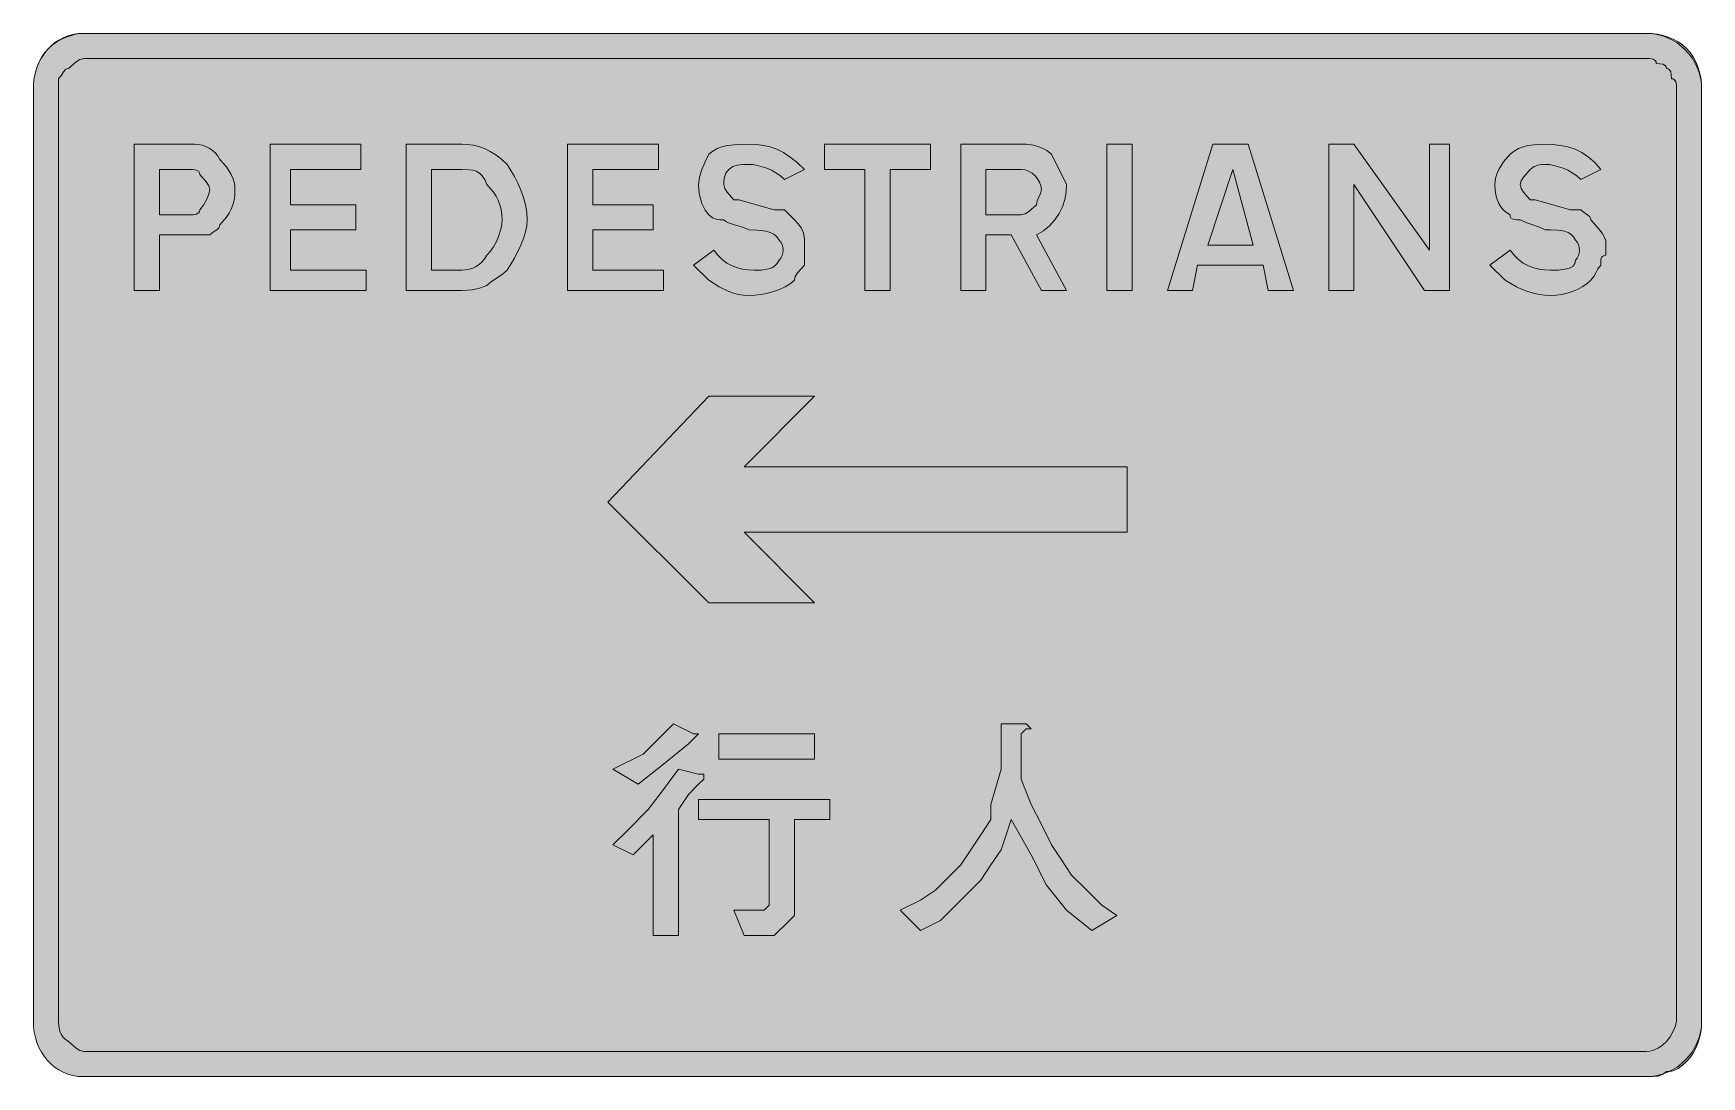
# Model space of a CAD drawing. Header units: metres. Extents: x 86 to 483, y 12 to 260.
import ezdxf

# ---------------------------------------------------------------- set-up
doc = ezdxf.new("R2010")
doc.units = ezdxf.units.M
for name, color, linetype, true_color in [('FILL_RED_FF0000', 7, 'Continuous', 0xff0000), ('FILL_WHITE_FFFFFF', 7, 'Continuous', 0xffffff), ('STROKE_RED_FF0000', 7, 'Continuous', 0xff0000)]:
    doc.layers.add(name, color=color, linetype=linetype, true_color=true_color)

msp = doc.modelspace()

# ---------------------------------------------------------------- hatches: boundary and pattern name
at = {"layer": 'FILL_RED_FF0000', "true_color": 0xff0000}
h = msp.add_hatch(color=7, dxfattribs=at)
h.dxf.hatch_style = 1
h.paths.add_polyline_path([(96.99, 17.97), (96.09, 18.51), (94.29, 20.16), (93.5, 20.66), (92.9, 21.25), (92.48, 21.89), (92.19, 22.56), (91.93, 23.87), (91.89, 24.96), (91.89, 246.96), (91.89, 249.36), (92.6, 250.24), (93.09, 251.01), (93.58, 251.55), (93.89, 251.71), (94.29, 251.76), (96.09, 253.41), (96.99, 253.95), (97.89, 254.16), (469.89, 254.16), (470.77, 254.14), (471.54, 254.01), (472.08, 253.65), (472.24, 253.36), (472.29, 252.96), (473.17, 252.94), (473.94, 252.81), (474.48, 252.45), (474.64, 252.16), (474.69, 251.76), (475.09, 251.71), (475.38, 251.55), (475.74, 251.01), (475.87, 250.24), (475.89, 249.36), (476.29, 249.31), (476.58, 249.15), (476.94, 248.61), (477.07, 247.84), (477.09, 246.96), (477.09, 24.96), (476.88, 23.87), (476.34, 22.56), (475.57, 21.25), (474.69, 20.16), (473.77, 19.28), (472.74, 18.51), (471.48, 17.97), (470.74, 17.81), (469.89, 17.76), (97.89, 17.76), (96.99, 17.97)])
at = {"layer": 'FILL_WHITE_FFFFFF', "true_color": 0xffffff}
h = msp.add_hatch(color=7, dxfattribs=at)
h.dxf.hatch_style = 1
h.paths.add_polyline_path([(469.89, 260.16), (471.24, 260.1), (472.57, 259.93), (473.88, 259.65), (475.14, 259.26), (476.35, 258.75), (477.48, 258.13), (478.54, 257.4), (479.49, 256.56), (480.33, 255.61), (481.07, 254.55), (481.68, 253.42), (482.19, 252.21), (482.58, 250.95), (482.87, 249.64), (483.03, 248.31), (483.09, 246.96), (483.09, 24.96), (483.03, 23.61), (482.86, 22.28), (482.58, 20.97), (482.19, 19.71), (481.68, 18.5), (481.07, 17.37), (480.33, 16.31), (479.49, 15.36), (478.57, 14.48), (477.54, 13.71), (476.28, 13.17), (475.54, 13.01), (474.69, 12.96), (473.77, 12.27), (472.74, 11.91), (471.48, 11.78), (469.89, 11.76), (97.89, 11.76), (96.57, 11.83), (95.31, 12.03), (94.11, 12.36), (92.98, 12.81), (91.92, 13.37), (90.93, 14.04), (90.02, 14.8), (89.19, 15.66), (88.45, 16.6), (87.79, 17.62), (87.22, 18.71), (86.75, 19.86), (86.38, 21.07), (86.11, 22.33), (85.95, 23.63), (85.89, 24.96), (85.89, 246.96), (85.95, 248.31), (86.12, 249.64), (86.4, 250.95), (86.79, 252.21), (87.3, 253.42), (87.92, 254.55), (88.65, 255.61), (89.49, 256.56), (90.44, 257.4), (91.48, 258.13), (92.57, 258.75), (93.69, 259.26), (95.9, 259.93), (96.94, 260.1), (97.89, 260.16), (469.89, 260.16)])
h = msp.add_hatch(color=7, dxfattribs=at)
h.dxf.hatch_style = 1
h.paths.add_polyline_path([(109.89, 233.76), (124.29, 233.76), (125.19, 233.7), (126.07, 233.53), (126.93, 233.25), (127.74, 232.86), (128.5, 232.35), (129.18, 231.73), (129.79, 231), (130.29, 230.16), (131.86, 228.36), (132.99, 226.56), (133.38, 225.66), (133.66, 224.76), (133.83, 223.86), (133.89, 222.96), (133.83, 221.66), (133.66, 220.47), (133.38, 219.35), (132.99, 218.31), (132.48, 217.32), (131.87, 216.38), (130.29, 214.56), (130.24, 214.16), (130.08, 213.85), (129.54, 213.36), (128.77, 212.87), (127.89, 212.16), (124.29, 212.16), (115.89, 212.16), (115.89, 198.96), (109.89, 198.96), (109.89, 233.76)])
h.paths.add_polyline_path([(115.89, 216.96), (123.09, 216.96), (123.97, 216.98), (124.74, 217.11), (125.28, 217.47), (125.44, 217.76), (125.49, 218.16), (126.37, 219.25), (127.14, 220.56), (127.68, 221.87), (127.89, 222.96), (127.68, 223.86), (127.14, 224.76), (125.49, 226.56), (125.44, 226.96), (125.28, 227.25), (124.74, 227.61), (123.97, 227.74), (123.09, 227.76), (115.89, 227.76), (115.89, 216.96)], flags=16)
h = msp.add_hatch(color=7, dxfattribs=at)
h.dxf.hatch_style = 1
h.paths.add_polyline_path([(142.29, 233.76), (163.89, 233.76), (163.89, 227.76), (147.09, 227.76), (147.09, 219.36), (162.69, 219.36), (162.69, 213.36), (147.09, 213.36), (147.09, 203.76), (165.09, 203.76), (165.09, 198.96), (142.29, 198.96), (142.29, 233.76)])
h = msp.add_hatch(color=7, dxfattribs=at)
h.dxf.hatch_style = 1
h.paths.add_polyline_path([(190.59, 233.52), (191.94, 233.19), (193.29, 232.71), (194.64, 232.06), (195.99, 231.23), (197.34, 230.2), (198.69, 228.96), (200.45, 226.05), (201.26, 224.47), (201.99, 222.81), (202.6, 221.1), (203.08, 219.34), (203.38, 217.56), (203.49, 215.76), (203.38, 214.36), (203.08, 212.87), (202.6, 211.33), (201.99, 209.76), (200.45, 206.65), (198.69, 203.76), (197.6, 202.86), (196.29, 201.96), (194.98, 201.06), (193.89, 200.16), (192.11, 199.47), (190.44, 199.11), (187.89, 198.96), (174.69, 198.96), (174.69, 233.76), (187.89, 233.76), (189.24, 233.7), (190.59, 233.52)])
h.paths.add_polyline_path([(180.69, 203.76), (187.89, 203.76), (188.79, 203.82), (189.67, 203.98), (190.53, 204.27), (191.34, 204.66), (192.1, 205.17), (192.78, 205.78), (193.39, 206.52), (193.89, 207.36), (194.73, 208.31), (195.46, 209.35), (196.08, 210.44), (196.59, 211.56), (197.26, 213.77), (197.43, 214.81), (197.49, 215.76), (197.43, 217.06), (197.26, 218.25), (196.98, 219.37), (196.59, 220.41), (196.08, 221.4), (195.46, 222.34), (193.89, 224.16), (193.39, 225.35), (192.78, 226.24), (192.1, 226.88), (191.34, 227.31), (190.53, 227.57), (189.67, 227.7), (187.89, 227.76), (180.69, 227.76), (180.69, 203.76)], flags=16)
h = msp.add_hatch(color=7, dxfattribs=at)
h.dxf.hatch_style = 1
h.paths.add_polyline_path([(213.09, 233.76), (234.69, 233.76), (234.69, 227.76), (219.09, 227.76), (219.09, 219.36), (233.49, 219.36), (233.49, 213.36), (219.09, 213.36), (219.09, 203.76), (235.89, 203.76), (235.89, 198.96), (213.09, 198.96), (213.09, 233.76)])
h = msp.add_hatch(color=7, dxfattribs=at)
h.dxf.hatch_style = 1
h.paths.add_polyline_path([(248.84, 207.32), (249.9, 206.29), (251.03, 205.46), (252.24, 204.81), (253.5, 204.33), (254.81, 204), (256.14, 203.82), (257.49, 203.76), (259.27, 203.8), (260.94, 204.06), (261.7, 204.35), (262.38, 204.77), (262.99, 205.37), (263.49, 206.16), (263.88, 206.66), (264.16, 207.25), (264.33, 207.89), (264.39, 208.56), (264.33, 209.23), (264.16, 209.87), (263.88, 210.46), (263.49, 210.96), (262.93, 211.75), (262.2, 212.35), (261.32, 212.77), (260.34, 213.06), (258.26, 213.32), (256.29, 213.36), (254.51, 214.07), (252.84, 214.56), (251.4, 215.05), (250.79, 215.36), (250.29, 215.76), (249.39, 215.78), (248.49, 215.91), (247.59, 216.27), (246.69, 216.96), (245.81, 218.08), (245.04, 219.66), (244.5, 221.68), (244.34, 222.87), (244.29, 224.16), (244.5, 225.96), (245.04, 227.76), (245.81, 229.56), (246.69, 231.36), (247.64, 232.15), (248.7, 232.75), (249.83, 233.17), (251.04, 233.46), (253.61, 233.72), (256.29, 233.76), (258.04, 233.7), (259.7, 233.5), (261.31, 233.13), (262.89, 232.56), (264.47, 231.77), (266.08, 230.72), (267.74, 229.4), (269.49, 227.76), (264.69, 225.36), (263.74, 226.2), (262.7, 226.93), (261.61, 227.55), (260.49, 228.06), (258.28, 228.73), (257.24, 228.9), (256.29, 228.96), (254.7, 228.94), (253.44, 228.81), (252.41, 228.45), (251.49, 227.76), (250.8, 226.86), (250.44, 225.96), (250.31, 225.06), (250.29, 224.16), (250.5, 223.26), (251.04, 222.36), (252.69, 220.56), (253.89, 220.56), (262.29, 218.16), (264.69, 218.16), (267.09, 215.76), (267.97, 214.84), (268.74, 213.81), (269.28, 212.55), (269.44, 211.81), (269.49, 210.96), (269.49, 209.76), (269.49, 208.56), (269.49, 207.36), (269.49, 206.16), (269.49, 204.96), (267.84, 203.16), (267.3, 202.26), (267.09, 201.36), (266.08, 200.52), (264.9, 199.78), (263.57, 199.17), (262.14, 198.66), (260.66, 198.27), (259.16, 197.98), (257.69, 197.82), (256.29, 197.76), (254.99, 197.82), (253.78, 197.98), (252.62, 198.27), (251.49, 198.66), (249.2, 199.78), (246.69, 201.36), (243.09, 204.96), (247.89, 208.56), (248.84, 207.32)])
h = msp.add_hatch(color=7, dxfattribs=at)
h.dxf.hatch_style = 1
h.paths.add_polyline_path([(274.29, 227.76), (274.29, 233.76), (299.49, 233.76), (299.49, 227.76), (289.89, 227.76), (289.89, 198.96), (283.89, 198.96), (283.89, 227.76), (274.29, 227.76)])
h = msp.add_hatch(color=7, dxfattribs=at)
h.dxf.hatch_style = 1
h.paths.add_polyline_path([(312.69, 212.16), (312.69, 198.96), (306.69, 198.96), (306.69, 233.76), (322.29, 233.76), (324.07, 233.55), (325.74, 233.01), (327.18, 232.24), (328.29, 231.36), (331.89, 224.16), (331.78, 222.36), (331.44, 220.6), (330.88, 218.89), (330.09, 217.26), (329.08, 215.75), (327.84, 214.37), (326.38, 213.17), (324.69, 212.16), (331.89, 198.96), (325.89, 198.96), (318.69, 212.16), (312.69, 212.16)])
h.paths.add_polyline_path([(321.99, 217.17), (322.89, 217.71), (324.69, 219.36), (324.88, 220.26), (325.29, 221.16), (325.7, 222.06), (325.89, 222.96), (325.78, 223.86), (325.48, 224.72), (325, 225.53), (324.39, 226.26), (323.66, 226.87), (322.85, 227.35), (321.99, 227.65), (321.09, 227.76), (312.69, 227.76), (312.69, 216.96), (321.09, 216.96), (321.99, 217.17)], flags=16)
h = msp.add_hatch(color=7, dxfattribs=at)
h.dxf.hatch_style = 1
h.paths.add_polyline_path([(341.49, 198.96), (341.49, 233.76), (347.49, 233.76), (347.49, 198.96), (341.49, 198.96)])
h = msp.add_hatch(color=7, dxfattribs=at)
h.dxf.hatch_style = 1
h.paths.add_polyline_path([(361.89, 198.96), (355.89, 198.96), (366.69, 233.76), (375.09, 233.76), (385.89, 198.96), (379.89, 198.96), (378.69, 204.96), (363.09, 204.96), (361.89, 198.96)])
h.paths.add_polyline_path([(376.29, 209.76), (371.49, 227.76), (365.49, 209.76), (376.29, 209.76)], flags=16)
h = msp.add_hatch(color=7, dxfattribs=at)
h.dxf.hatch_style = 1
h.paths.add_polyline_path([(400.29, 198.96), (394.29, 198.96), (394.29, 233.76), (400.29, 233.76), (418.29, 208.56), (418.29, 233.76), (423.09, 233.76), (423.09, 198.96), (417.09, 198.96), (400.29, 224.16), (400.29, 198.96)])
h = msp.add_hatch(color=7, dxfattribs=at)
h.dxf.hatch_style = 1
h.paths.add_polyline_path([(453.34, 226.2), (452.3, 226.93), (451.21, 227.55), (450.09, 228.06), (447.88, 228.73), (446.84, 228.9), (445.89, 228.96), (444.99, 228.94), (444.09, 228.81), (443.19, 228.45), (442.29, 227.76), (440.64, 225.96), (440.1, 225.06), (439.89, 224.16), (440.1, 223.26), (440.64, 222.36), (442.29, 220.56), (443.49, 220.56), (451.89, 218.16), (454.29, 218.16), (455.17, 217.45), (455.94, 216.96), (456.48, 216.47), (456.64, 216.16), (456.69, 215.76), (458.49, 213.81), (459.39, 212.55), (460.29, 210.96), (460.29, 209.76), (460.29, 208.56), (460.29, 207.36), (459.69, 207.21), (459.28, 206.85), (459.14, 206.56), (459.09, 206.16), (459.09, 204.96), (458.38, 204.06), (457.89, 203.16), (457.4, 202.26), (456.69, 201.36), (455.74, 200.52), (454.68, 199.78), (453.55, 199.17), (452.34, 198.66), (451.08, 198.27), (449.77, 197.98), (448.44, 197.82), (447.09, 197.76), (445.74, 197.82), (444.39, 197.98), (443.04, 198.27), (441.69, 198.66), (440.34, 199.17), (438.99, 199.78), (436.29, 201.36), (432.69, 204.96), (437.49, 208.56), (438.44, 207.32), (439.5, 206.29), (440.63, 205.46), (441.84, 204.81), (443.1, 204.33), (444.41, 204), (445.74, 203.82), (447.09, 203.76), (449.04, 203.8), (450.99, 204.06), (451.82, 204.35), (452.49, 204.77), (452.93, 205.37), (453.09, 206.16), (453.48, 206.66), (453.77, 207.25), (453.93, 207.89), (453.99, 208.56), (453.93, 209.23), (453.76, 209.87), (453.48, 210.46), (453.09, 210.96), (452.59, 211.75), (451.98, 212.35), (451.3, 212.77), (450.54, 213.06), (448.87, 213.32), (447.09, 213.36), (445.89, 213.36), (444.28, 214.07), (442.89, 214.56), (441.5, 215.05), (439.89, 215.76), (439.01, 215.78), (438.24, 215.91), (437.7, 216.27), (437.54, 216.56), (437.49, 216.96), (436.65, 217.47), (435.92, 218.08), (435.3, 218.82), (434.79, 219.66), (434.4, 220.62), (434.11, 221.68), (433.95, 222.87), (433.89, 224.16), (433.95, 225.06), (434.11, 225.96), (434.4, 226.86), (434.79, 227.76), (435.92, 229.56), (437.49, 231.36), (438.44, 232.15), (439.48, 232.75), (440.57, 233.17), (441.69, 233.46), (443.9, 233.72), (445.89, 233.76), (447.69, 233.7), (449.47, 233.5), (451.23, 233.13), (452.94, 232.56), (454.6, 231.77), (456.18, 230.72), (457.69, 229.4), (459.09, 227.76), (454.29, 225.36), (453.34, 226.2)])
h = msp.add_hatch(color=7, dxfattribs=at)
h.dxf.hatch_style = 1
h.paths.add_polyline_path([(222.69, 148.56), (246.69, 173.76), (271.89, 173.76), (255.09, 156.96), (346.29, 156.96), (346.29, 141.36), (255.09, 141.36), (271.89, 124.56), (246.69, 124.56), (222.69, 148.56)])
h = msp.add_hatch(color=7, dxfattribs=at)
h.dxf.hatch_style = 1
h.paths.add_polyline_path([(231.09, 88.56), (238.29, 95.76), (243.09, 93.36), (244.29, 93.36), (243.09, 92.16), (241.89, 90.96), (235.89, 86.16), (229.89, 81.36), (223.89, 84.96), (231.09, 88.56)])
h = msp.add_hatch(color=7, dxfattribs=at)
h.dxf.hatch_style = 1
h.paths.add_polyline_path([(322.29, 95.76), (323.49, 94.56), (322.29, 94.56), (321.09, 93.36), (321.09, 87.36), (321.09, 82.56), (323.49, 76.56), (325.89, 71.76), (328.29, 66.96), (330.69, 63.36), (333.09, 59.76), (336.69, 56.16), (340.29, 52.56), (343.89, 50.16), (337.89, 46.56), (331.89, 51.36), (327.09, 57.36), (323.49, 64.56), (318.69, 72.96), (317.49, 69.36), (316.29, 65.76), (313.89, 62.16), (311.49, 58.56), (309.09, 56.16), (305.49, 52.56), (301.89, 48.96), (297.09, 46.56), (292.29, 51.36), (297.09, 53.76), (300.69, 56.16), (304.29, 59.76), (306.69, 62.16), (309.09, 65.76), (311.49, 69.36), (313.89, 72.96), (313.89, 76.56), (316.29, 84.96), (316.29, 95.76), (319.89, 95.76), (322.29, 95.76)])
h = msp.add_hatch(color=7, dxfattribs=at)
h.dxf.hatch_style = 1
h.paths.add_polyline_path([(271.89, 93.36), (271.89, 87.36), (249.09, 87.36), (249.09, 93.36), (271.89, 93.36)])
h = msp.add_hatch(color=7, dxfattribs=at)
h.dxf.hatch_style = 1
h.paths.add_polyline_path([(227.49, 70.56), (232.29, 75.36), (235.89, 80.16), (239.49, 84.96), (244.29, 83.76), (245.49, 83.76), (245.49, 82.56), (244.29, 81.36), (241.89, 78.96), (239.49, 75.36), (239.49, 45.36), (233.49, 45.36), (233.49, 69.36), (228.69, 64.56), (223.89, 66.96), (227.49, 70.56)])
h = msp.add_hatch(color=7, dxfattribs=at)
h.dxf.hatch_style = 1
h.paths.add_polyline_path([(244.29, 72.96), (244.29, 77.76), (275.49, 77.76), (275.49, 72.96), (267.09, 72.96), (267.09, 53.76), (267.09, 51.36), (267.09, 50.16), (265.89, 48.96), (264.69, 47.76), (263.49, 46.56), (262.29, 45.36), (259.89, 45.36), (257.49, 45.36), (255.09, 45.36), (252.69, 51.36), (258.69, 51.36), (259.89, 51.36), (261.09, 52.56), (261.09, 53.76), (261.09, 54.96), (261.09, 72.96), (244.29, 72.96)])

# ---------------------------------------------------------------- linework, layer by layer
at = {"layer": 'FILL_RED_FF0000', "lineweight": 0, "true_color": 0xff0000}
msp.add_lwpolyline([(96.99, 17.97), (96.09, 18.51), (94.29, 20.16), (93.5, 20.66), (92.9, 21.25), (92.48, 21.89), (92.19, 22.56), (91.93, 23.87), (91.89, 24.96), (91.89, 246.96), (91.89, 249.36), (92.6, 250.24), (93.09, 251.01), (93.58, 251.55), (93.89, 251.71), (94.29, 251.76), (96.09, 253.41), (96.99, 253.95), (97.89, 254.16), (469.89, 254.16), (470.77, 254.14), (471.54, 254.01), (472.08, 253.65), (472.24, 253.36), (472.29, 252.96), (473.17, 252.94), (473.94, 252.81), (474.48, 252.45), (474.64, 252.16), (474.69, 251.76), (475.09, 251.71), (475.38, 251.55), (475.74, 251.01), (475.87, 250.24), (475.89, 249.36), (476.29, 249.31), (476.58, 249.15), (476.94, 248.61), (477.07, 247.84), (477.09, 246.96), (477.09, 24.96), (476.88, 23.87), (476.34, 22.56), (475.57, 21.25), (474.69, 20.16), (473.77, 19.28), (472.74, 18.51), (471.48, 17.97), (470.74, 17.81), (469.89, 17.76), (97.89, 17.76)], close=True, dxfattribs=at)
at = {"layer": 'FILL_WHITE_FFFFFF', "lineweight": 0, "true_color": 0xffffff}
for points in [[(469.89, 260.16), (471.24, 260.1), (472.57, 259.93), (473.88, 259.65), (475.14, 259.26), (476.35, 258.75), (477.48, 258.13), (478.54, 257.4), (479.49, 256.56), (480.33, 255.61), (481.07, 254.55), (481.68, 253.42), (482.19, 252.21), (482.58, 250.95), (482.87, 249.64), (483.03, 248.31), (483.09, 246.96), (483.09, 24.96), (483.03, 23.61), (482.86, 22.28), (482.58, 20.97), (482.19, 19.71), (481.68, 18.5), (481.07, 17.37), (480.33, 16.31), (479.49, 15.36), (478.57, 14.48), (477.54, 13.71), (476.28, 13.17), (475.54, 13.01), (474.69, 12.96), (473.77, 12.27), (472.74, 11.91), (471.48, 11.78), (469.89, 11.76), (97.89, 11.76), (96.57, 11.83), (95.31, 12.03), (94.11, 12.36), (92.98, 12.81), (91.92, 13.37), (90.93, 14.04), (90.02, 14.8), (89.19, 15.66), (88.45, 16.6), (87.79, 17.62), (87.22, 18.71), (86.75, 19.86), (86.38, 21.07), (86.11, 22.33), (85.95, 23.63), (85.89, 24.96), (85.89, 246.96), (85.95, 248.31), (86.12, 249.64), (86.4, 250.95), (86.79, 252.21), (87.3, 253.42), (87.92, 254.55), (88.65, 255.61), (89.49, 256.56), (90.44, 257.4), (91.48, 258.13), (92.57, 258.75), (93.69, 259.26), (95.9, 259.93), (96.94, 260.1), (97.89, 260.16)], [(109.89, 233.76), (124.29, 233.76), (125.19, 233.7), (126.07, 233.53), (126.93, 233.25), (127.74, 232.86), (128.5, 232.35), (129.18, 231.73), (129.79, 231), (130.29, 230.16), (131.86, 228.36), (132.99, 226.56), (133.38, 225.66), (133.66, 224.76), (133.83, 223.86), (133.89, 222.96), (133.83, 221.66), (133.66, 220.47), (133.38, 219.35), (132.99, 218.31), (132.48, 217.32), (131.87, 216.38), (130.29, 214.56), (130.24, 214.16), (130.08, 213.85), (129.54, 213.36), (128.77, 212.87), (127.89, 212.16), (124.29, 212.16), (115.89, 212.16), (115.89, 198.96), (109.89, 198.96)], [(142.29, 233.76), (163.89, 233.76), (163.89, 227.76), (147.09, 227.76), (147.09, 219.36), (162.69, 219.36), (162.69, 213.36), (147.09, 213.36), (147.09, 203.76), (165.09, 203.76), (165.09, 198.96), (142.29, 198.96)], [(190.59, 233.52), (191.94, 233.19), (193.29, 232.71), (194.64, 232.06), (195.99, 231.23), (197.34, 230.2), (198.69, 228.96), (200.45, 226.05), (201.26, 224.47), (201.99, 222.81), (202.6, 221.1), (203.08, 219.34), (203.38, 217.56), (203.49, 215.76), (203.38, 214.36), (203.08, 212.87), (202.6, 211.33), (201.99, 209.76), (200.45, 206.65), (198.69, 203.76), (197.6, 202.86), (196.29, 201.96), (194.98, 201.06), (193.89, 200.16), (192.11, 199.47), (190.44, 199.11), (187.89, 198.96), (174.69, 198.96), (174.69, 233.76), (187.89, 233.76), (189.24, 233.7)], [(213.09, 233.76), (234.69, 233.76), (234.69, 227.76), (219.09, 227.76), (219.09, 219.36), (233.49, 219.36), (233.49, 213.36), (219.09, 213.36), (219.09, 203.76), (235.89, 203.76), (235.89, 198.96), (213.09, 198.96)], [(248.84, 207.32), (249.9, 206.29), (251.03, 205.46), (252.24, 204.81), (253.5, 204.33), (254.81, 204), (256.14, 203.82), (257.49, 203.76), (259.27, 203.8), (260.94, 204.06), (261.7, 204.35), (262.38, 204.77), (262.99, 205.37), (263.49, 206.16), (263.88, 206.66), (264.16, 207.25), (264.33, 207.89), (264.39, 208.56), (264.33, 209.23), (264.16, 209.87), (263.88, 210.46), (263.49, 210.96), (262.93, 211.75), (262.2, 212.35), (261.32, 212.77), (260.34, 213.06), (258.26, 213.32), (256.29, 213.36), (254.51, 214.07), (252.84, 214.56), (251.4, 215.05), (250.79, 215.36), (250.29, 215.76), (249.39, 215.78), (248.49, 215.91), (247.59, 216.27), (246.69, 216.96), (245.81, 218.08), (245.04, 219.66), (244.5, 221.68), (244.34, 222.87), (244.29, 224.16), (244.5, 225.96), (245.04, 227.76), (245.81, 229.56), (246.69, 231.36), (247.64, 232.15), (248.7, 232.75), (249.83, 233.17), (251.04, 233.46), (253.61, 233.72), (256.29, 233.76), (258.04, 233.7), (259.7, 233.5), (261.31, 233.13), (262.89, 232.56), (264.47, 231.77), (266.08, 230.72), (267.74, 229.4), (269.49, 227.76), (264.69, 225.36), (263.74, 226.2), (262.7, 226.93), (261.61, 227.55), (260.49, 228.06), (258.28, 228.73), (257.24, 228.9), (256.29, 228.96), (254.7, 228.94), (253.44, 228.81), (252.41, 228.45), (251.49, 227.76), (250.8, 226.86), (250.44, 225.96), (250.31, 225.06), (250.29, 224.16), (250.5, 223.26), (251.04, 222.36), (252.69, 220.56), (253.89, 220.56), (262.29, 218.16), (264.69, 218.16), (267.09, 215.76), (267.97, 214.84), (268.74, 213.81), (269.28, 212.55), (269.44, 211.81), (269.49, 210.96), (269.49, 209.76), (269.49, 208.56), (269.49, 207.36), (269.49, 206.16), (269.49, 204.96), (267.84, 203.16), (267.3, 202.26), (267.09, 201.36), (266.08, 200.52), (264.9, 199.78), (263.57, 199.17), (262.14, 198.66), (260.66, 198.27), (259.16, 197.98), (257.69, 197.82), (256.29, 197.76), (254.99, 197.82), (253.78, 197.98), (252.62, 198.27), (251.49, 198.66), (249.2, 199.78), (246.69, 201.36), (243.09, 204.96), (247.89, 208.56)], [(274.29, 227.76), (274.29, 233.76), (299.49, 233.76), (299.49, 227.76), (289.89, 227.76), (289.89, 198.96), (283.89, 198.96), (283.89, 227.76)], [(312.69, 212.16), (312.69, 198.96), (306.69, 198.96), (306.69, 233.76), (322.29, 233.76), (324.07, 233.55), (325.74, 233.01), (327.18, 232.24), (328.29, 231.36), (331.89, 224.16), (331.78, 222.36), (331.44, 220.6), (330.88, 218.89), (330.09, 217.26), (329.08, 215.75), (327.84, 214.37), (326.38, 213.17), (324.69, 212.16), (331.89, 198.96), (325.89, 198.96), (318.69, 212.16)], [(341.49, 198.96), (341.49, 233.76), (347.49, 233.76), (347.49, 198.96)], [(361.89, 198.96), (355.89, 198.96), (366.69, 233.76), (375.09, 233.76), (385.89, 198.96), (379.89, 198.96), (378.69, 204.96), (363.09, 204.96)], [(400.29, 198.96), (394.29, 198.96), (394.29, 233.76), (400.29, 233.76), (418.29, 208.56), (418.29, 233.76), (423.09, 233.76), (423.09, 198.96), (417.09, 198.96), (400.29, 224.16)], [(453.34, 226.2), (452.3, 226.93), (451.21, 227.55), (450.09, 228.06), (447.88, 228.73), (446.84, 228.9), (445.89, 228.96), (444.99, 228.94), (444.09, 228.81), (443.19, 228.45), (442.29, 227.76), (440.64, 225.96), (440.1, 225.06), (439.89, 224.16), (440.1, 223.26), (440.64, 222.36), (442.29, 220.56), (443.49, 220.56), (451.89, 218.16), (454.29, 218.16), (455.17, 217.45), (455.94, 216.96), (456.48, 216.47), (456.64, 216.16), (456.69, 215.76), (458.49, 213.81), (459.39, 212.55), (460.29, 210.96), (460.29, 209.76), (460.29, 208.56), (460.29, 207.36), (459.69, 207.21), (459.28, 206.85), (459.14, 206.56), (459.09, 206.16), (459.09, 204.96), (458.38, 204.06), (457.89, 203.16), (457.4, 202.26), (456.69, 201.36), (455.74, 200.52), (454.68, 199.78), (453.55, 199.17), (452.34, 198.66), (451.08, 198.27), (449.77, 197.98), (448.44, 197.82), (447.09, 197.76), (445.74, 197.82), (444.39, 197.98), (443.04, 198.27), (441.69, 198.66), (440.34, 199.17), (438.99, 199.78), (436.29, 201.36), (432.69, 204.96), (437.49, 208.56), (438.44, 207.32), (439.5, 206.29), (440.63, 205.46), (441.84, 204.81), (443.1, 204.33), (444.41, 204), (445.74, 203.82), (447.09, 203.76), (449.04, 203.8), (450.99, 204.06), (451.82, 204.35), (452.49, 204.77), (452.93, 205.37), (453.09, 206.16), (453.48, 206.66), (453.77, 207.25), (453.93, 207.89), (453.99, 208.56), (453.93, 209.23), (453.76, 209.87), (453.48, 210.46), (453.09, 210.96), (452.59, 211.75), (451.98, 212.35), (451.3, 212.77), (450.54, 213.06), (448.87, 213.32), (447.09, 213.36), (445.89, 213.36), (444.28, 214.07), (442.89, 214.56), (441.5, 215.05), (439.89, 215.76), (439.01, 215.78), (438.24, 215.91), (437.7, 216.27), (437.54, 216.56), (437.49, 216.96), (436.65, 217.47), (435.92, 218.08), (435.3, 218.82), (434.79, 219.66), (434.4, 220.62), (434.11, 221.68), (433.95, 222.87), (433.89, 224.16), (433.95, 225.06), (434.11, 225.96), (434.4, 226.86), (434.79, 227.76), (435.92, 229.56), (437.49, 231.36), (438.44, 232.15), (439.48, 232.75), (440.57, 233.17), (441.69, 233.46), (443.9, 233.72), (445.89, 233.76), (447.69, 233.7), (449.47, 233.5), (451.23, 233.13), (452.94, 232.56), (454.6, 231.77), (456.18, 230.72), (457.69, 229.4), (459.09, 227.76), (454.29, 225.36)], [(115.89, 216.96), (123.09, 216.96), (123.97, 216.98), (124.74, 217.11), (125.28, 217.47), (125.44, 217.76), (125.49, 218.16), (126.37, 219.25), (127.14, 220.56), (127.68, 221.87), (127.89, 222.96), (127.68, 223.86), (127.14, 224.76), (125.49, 226.56), (125.44, 226.96), (125.28, 227.25), (124.74, 227.61), (123.97, 227.74), (123.09, 227.76), (115.89, 227.76)], [(180.69, 203.76), (187.89, 203.76), (188.79, 203.82), (189.67, 203.98), (190.53, 204.27), (191.34, 204.66), (192.1, 205.17), (192.78, 205.78), (193.39, 206.52), (193.89, 207.36), (194.73, 208.31), (195.46, 209.35), (196.08, 210.44), (196.59, 211.56), (197.26, 213.77), (197.43, 214.81), (197.49, 215.76), (197.43, 217.06), (197.26, 218.25), (196.98, 219.37), (196.59, 220.41), (196.08, 221.4), (195.46, 222.34), (193.89, 224.16), (193.39, 225.35), (192.78, 226.24), (192.1, 226.88), (191.34, 227.31), (190.53, 227.57), (189.67, 227.7), (187.89, 227.76), (180.69, 227.76)], [(321.99, 217.17), (322.89, 217.71), (324.69, 219.36), (324.88, 220.26), (325.29, 221.16), (325.7, 222.06), (325.89, 222.96), (325.78, 223.86), (325.48, 224.72), (325, 225.53), (324.39, 226.26), (323.66, 226.87), (322.85, 227.35), (321.99, 227.65), (321.09, 227.76), (312.69, 227.76), (312.69, 216.96), (321.09, 216.96)], [(376.29, 209.76), (371.49, 227.76), (365.49, 209.76)], [(222.69, 148.56), (246.69, 173.76), (271.89, 173.76), (255.09, 156.96), (346.29, 156.96), (346.29, 141.36), (255.09, 141.36), (271.89, 124.56), (246.69, 124.56)], [(231.09, 88.56), (238.29, 95.76), (243.09, 93.36), (244.29, 93.36), (243.09, 92.16), (241.89, 90.96), (235.89, 86.16), (229.89, 81.36), (223.89, 84.96)], [(322.29, 95.76), (323.49, 94.56), (322.29, 94.56), (321.09, 93.36), (321.09, 87.36), (321.09, 82.56), (323.49, 76.56), (325.89, 71.76), (328.29, 66.96), (330.69, 63.36), (333.09, 59.76), (336.69, 56.16), (340.29, 52.56), (343.89, 50.16), (337.89, 46.56), (331.89, 51.36), (327.09, 57.36), (323.49, 64.56), (318.69, 72.96), (317.49, 69.36), (316.29, 65.76), (313.89, 62.16), (311.49, 58.56), (309.09, 56.16), (305.49, 52.56), (301.89, 48.96), (297.09, 46.56), (292.29, 51.36), (297.09, 53.76), (300.69, 56.16), (304.29, 59.76), (306.69, 62.16), (309.09, 65.76), (311.49, 69.36), (313.89, 72.96), (313.89, 76.56), (316.29, 84.96), (316.29, 95.76), (319.89, 95.76)], [(271.89, 93.36), (271.89, 87.36), (249.09, 87.36), (249.09, 93.36)], [(227.49, 70.56), (232.29, 75.36), (235.89, 80.16), (239.49, 84.96), (244.29, 83.76), (245.49, 83.76), (245.49, 82.56), (244.29, 81.36), (241.89, 78.96), (239.49, 75.36), (239.49, 45.36), (233.49, 45.36), (233.49, 69.36), (228.69, 64.56), (223.89, 66.96)], [(244.29, 72.96), (244.29, 77.76), (275.49, 77.76), (275.49, 72.96), (267.09, 72.96), (267.09, 53.76), (267.09, 51.36), (267.09, 50.16), (265.89, 48.96), (264.69, 47.76), (263.49, 46.56), (262.29, 45.36), (259.89, 45.36), (257.49, 45.36), (255.09, 45.36), (252.69, 51.36), (258.69, 51.36), (259.89, 51.36), (261.09, 52.56), (261.09, 53.76), (261.09, 54.96), (261.09, 72.96)]]:
    msp.add_lwpolyline(points, close=True, dxfattribs=at)
at = {"layer": 'STROKE_RED_FF0000', "lineweight": 0, "true_color": 0xff0000}
msp.add_lwpolyline([(483.09, 24.96), (483.09, 246.96), (483.02, 248.29), (482.82, 249.59), (482.49, 250.85), (482.04, 252.06), (481.48, 253.21), (480.81, 254.3), (480.05, 255.32), (479.19, 256.26), (478.25, 257.12), (477.23, 257.88), (476.14, 258.55), (474.99, 259.11), (473.78, 259.56), (472.52, 259.89), (471.22, 260.09), (469.89, 260.16), (97.89, 260.16), (96.57, 260.09), (95.31, 259.89), (94.11, 259.56), (92.98, 259.11), (91.92, 258.55), (90.93, 257.88), (90.02, 257.12), (89.19, 256.26), (88.45, 255.32), (87.79, 254.3), (87.22, 253.21), (86.75, 252.06), (86.38, 250.85), (86.11, 249.59), (85.95, 248.29), (85.89, 246.96), (85.89, 24.96), (85.95, 23.63), (86.11, 22.33), (86.38, 21.07), (86.75, 19.86), (87.22, 18.71), (87.79, 17.62), (88.45, 16.6), (89.19, 15.66), (90.02, 14.8), (90.93, 14.04), (91.92, 13.37), (92.98, 12.81), (94.11, 12.36), (95.31, 12.03), (96.57, 11.83), (97.89, 11.76), (469.89, 11.76), (471.22, 11.83), (472.52, 12.03), (473.78, 12.36), (474.99, 12.81), (476.14, 13.37), (477.23, 14.04), (478.25, 14.8), (479.19, 15.66), (480.05, 16.6), (480.81, 17.62), (481.48, 18.71), (482.04, 19.86), (482.49, 21.07), (482.82, 22.33), (483.02, 23.63), (483.09, 24.96)], dxfattribs=at)

doc.saveas('drawing.dxf')
